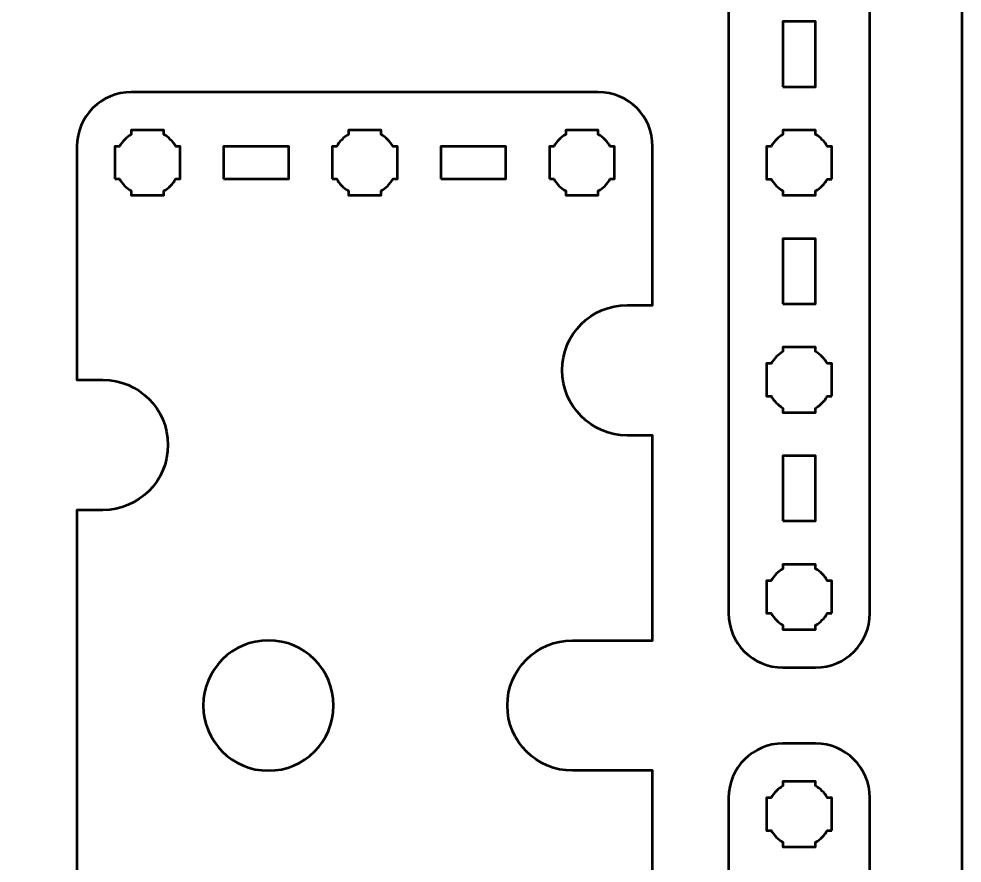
# Model space of a CAD drawing. Header units: centimetres. Extents: x -21 to 0, y -29.7 to 0.
# Drawn here: x -8.69 to 0, y -22.3 to -14.53 of the extents above; entities that cross this region are included whole.
import ezdxf

# ---------------------------------------------------------------- set-up
doc = ezdxf.new("R2010")
doc.units = ezdxf.units.CM
doc.header["$MEASUREMENT"] = 0
doc.layers.add('Layer 1', color=7, linetype='Continuous')

msp = doc.modelspace()

# ---------------------------------------------------------------- linework, layer by layer
at = {"layer": 'Layer 1', "color": 22, "lineweight": 53}
msp.add_open_spline([(-21.00003, -29.19995), (-21.00003, -29.19995), (-21.00003, -0.49992), (-21.00003, -0.49992), (-21.00003, -0.49992), (-21.00003, -0.22295), (-20.77694, 0.00004), (-20.49994, 0.00004), (-20.49994, 0.00004), (-20.49994, 0.00004), (-0.50008, 0.00004), (-0.50008, 0.00004), (-0.50008, 0.00004), (-0.22294, 0.00004), (0.00002, -0.22295), (0.00002, -0.49992), (0.00002, -0.49992), (0.00002, -0.49992), (0.00002, -29.19995), (0.00002, -29.19995), (0.00002, -29.19995), (0.00002, -29.47695), (-0.22294, -29.70004), (-0.50008, -29.70004), (-0.50008, -29.70004), (-0.50008, -29.70004), (-20.49994, -29.70004), (-20.49994, -29.70004), (-20.49994, -29.70004), (-20.77694, -29.70004), (-21.00003, -29.47695), (-21.00003, -29.19995)], degree=3, knots=[0, 0, 0, 0, 0.125, 0.125, 0.125, 0.125, 0.25, 0.25, 0.25, 0.25, 0.375, 0.375, 0.375, 0.375, 0.5, 0.5, 0.5, 0.5, 0.625, 0.625, 0.625, 0.625, 0.75, 0.75, 0.75, 0.75, 0.875, 0.875, 0.875, 0.875, 1, 1, 1, 1], dxfattribs=at)
at = {"layer": 'Layer 1', "color": 114, "lineweight": 53}
for points, knots in [([(-2.15001, -19.99999), (-2.15001, -19.99999), (-2.15001, -11.70009), (-2.15001, -11.70009), (-2.15001, -11.70009), (-2.15001, -11.42309), (-1.92692, -11.19999), (-1.64992, -11.19999), (-1.64992, -11.19999), (-1.64992, -11.19999), (-1.34991, -11.19999), (-1.34991, -11.19999), (-1.34991, -11.19999), (-1.07295, -11.19999), (-0.84999, -11.42309), (-0.84999, -11.70009), (-0.84999, -11.70009), (-0.84999, -11.70009), (-0.84999, -19.99999), (-0.84999, -19.99999), (-0.84999, -19.99999), (-0.84999, -20.27699), (-1.07295, -20.50009), (-1.34991, -20.50009), (-1.34991, -20.50009), (-1.34991, -20.50009), (-1.64992, -20.50009), (-1.64992, -20.50009), (-1.64992, -20.50009), (-1.92692, -20.50009), (-2.15001, -20.27699), (-2.15001, -19.99999)], [0, 0, 0, 0, 0.125, 0.125, 0.125, 0.125, 0.25, 0.25, 0.25, 0.25, 0.375, 0.375, 0.375, 0.375, 0.5, 0.5, 0.5, 0.5, 0.625, 0.625, 0.625, 0.625, 0.75, 0.75, 0.75, 0.75, 0.875, 0.875, 0.875, 0.875, 1, 1, 1, 1]), ([(-8.15002, -27.99995), (-8.15002, -27.99995), (-8.15002, -26.55), (-8.15002, -26.55), (-8.15002, -26.55), (-8.15002, -26.55), (-7.9125, -26.55), (-7.9125, -26.55), (-7.9125, -26.55), (-7.58118, -26.55), (-7.3125, -26.28131), (-7.3125, -25.95), (-7.3125, -25.95), (-7.3125, -25.61869), (-7.58118, -25.35), (-7.9125, -25.35), (-7.9125, -25.35), (-7.9125, -25.35), (-8.15002, -25.35), (-8.15002, -25.35), (-8.15002, -25.35), (-8.15002, -25.35), (-8.15002, -19.05), (-8.15002, -19.05), (-8.15002, -19.05), (-8.15002, -19.05), (-7.9125, -19.05), (-7.9125, -19.05), (-7.9125, -19.05), (-7.58118, -19.05), (-7.3125, -18.78132), (-7.3125, -18.45), (-7.3125, -18.45), (-7.3125, -18.11868), (-7.58118, -17.85), (-7.9125, -17.85), (-7.9125, -17.85), (-7.9125, -17.85), (-8.15002, -17.85), (-8.15002, -17.85), (-8.15002, -17.85), (-8.15002, -17.85), (-8.15002, -15.70005), (-8.15002, -15.70005), (-8.15002, -15.70005), (-8.15002, -15.42305), (-7.92693, -15.19995), (-7.64993, -15.19995), (-7.64993, -15.19995), (-7.64993, -15.19995), (-3.35007, -15.19995), (-3.35007, -15.19995), (-3.35007, -15.19995), (-3.07293, -15.19995), (-2.84997, -15.42305), (-2.84997, -15.70005), (-2.84997, -15.70005), (-2.84997, -15.70005), (-2.84997, -15.84998), (-2.84997, -15.84998), (-2.84997, -15.84998), (-2.84997, -15.84998), (-2.84997, -17.1615), (-2.84997, -17.1615), (-2.84997, -17.1615), (-2.84997, -17.1615), (-3.083, -17.1615), (-3.083, -17.1615), (-3.083, -17.1615), (-3.41432, -17.1615), (-3.683, -17.43018), (-3.683, -17.7615), (-3.683, -17.7615), (-3.683, -18.09282), (-3.41432, -18.3615), (-3.083, -18.3615), (-3.083, -18.3615), (-3.083, -18.3615), (-2.84997, -18.3615), (-2.84997, -18.3615), (-2.84997, -18.3615), (-2.84997, -18.3615), (-2.84997, -20.25), (-2.84997, -20.25), (-2.84997, -20.25), (-2.84997, -20.25), (-3.5875, -20.25), (-3.5875, -20.25), (-3.5875, -20.25), (-3.91882, -20.25), (-4.1875, -20.51868), (-4.1875, -20.85), (-4.1875, -20.85), (-4.1875, -21.18132), (-3.91882, -21.45), (-3.5875, -21.45), (-3.5875, -21.45), (-3.5875, -21.45), (-2.84997, -21.45), (-2.84997, -21.45), (-2.84997, -21.45), (-2.84997, -21.45), (-2.84997, -25.4615), (-2.84997, -25.4615), (-2.84997, -25.4615), (-2.84997, -25.4615), (-3.033, -25.4615), (-3.033, -25.4615), (-3.033, -25.4615), (-3.36432, -25.4615), (-3.633, -25.73019), (-3.633, -26.0615), (-3.633, -26.0615), (-3.633, -26.39281), (-3.36432, -26.6615), (-3.033, -26.6615), (-3.033, -26.6615), (-3.033, -26.6615), (-2.84997, -26.6615), (-2.84997, -26.6615), (-2.84997, -26.6615), (-2.84997, -26.6615), (-2.84997, -27.99995), (-2.84997, -27.99995), (-2.84997, -27.99995), (-2.84997, -28.27695), (-3.07293, -28.50005), (-3.35007, -28.50005), (-3.35007, -28.50005), (-3.35007, -28.50005), (-7.64993, -28.50005), (-7.64993, -28.50005), (-7.64993, -28.50005), (-7.92693, -28.50005), (-8.15002, -28.27695), (-8.15002, -27.99995)], [0, 0, 0, 0, 0.0294118, 0.0294118, 0.0294118, 0.0294118, 0.0588235, 0.0588235, 0.0588235, 0.0588235, 0.0882353, 0.0882353, 0.0882353, 0.0882353, 0.1176471, 0.1176471, 0.1176471, 0.1176471, 0.1470588, 0.1470588, 0.1470588, 0.1470588, 0.1764706, 0.1764706, 0.1764706, 0.1764706, 0.2058824, 0.2058824, 0.2058824, 0.2058824, 0.2352941, 0.2352941, 0.2352941, 0.2352941, 0.2647059, 0.2647059, 0.2647059, 0.2647059, 0.2941176, 0.2941176, 0.2941176, 0.2941176, 0.3235294, 0.3235294, 0.3235294, 0.3235294, 0.3529412, 0.3529412, 0.3529412, 0.3529412, 0.3823529, 0.3823529, 0.3823529, 0.3823529, 0.4117647, 0.4117647, 0.4117647, 0.4117647, 0.4411765, 0.4411765, 0.4411765, 0.4411765, 0.4705882, 0.4705882, 0.4705882, 0.4705882, 0.5, 0.5, 0.5, 0.5, 0.5294118, 0.5294118, 0.5294118, 0.5294118, 0.5588235, 0.5588235, 0.5588235, 0.5588235, 0.5882353, 0.5882353, 0.5882353, 0.5882353, 0.6176471, 0.6176471, 0.6176471, 0.6176471, 0.6470588, 0.6470588, 0.6470588, 0.6470588, 0.6764706, 0.6764706, 0.6764706, 0.6764706, 0.7058824, 0.7058824, 0.7058824, 0.7058824, 0.7352941, 0.7352941, 0.7352941, 0.7352941, 0.7647059, 0.7647059, 0.7647059, 0.7647059, 0.7941176, 0.7941176, 0.7941176, 0.7941176, 0.8235294, 0.8235294, 0.8235294, 0.8235294, 0.8529412, 0.8529412, 0.8529412, 0.8529412, 0.8823529, 0.8823529, 0.8823529, 0.8823529, 0.9117647, 0.9117647, 0.9117647, 0.9117647, 0.9411765, 0.9411765, 0.9411765, 0.9411765, 0.9705882, 0.9705882, 0.9705882, 0.9705882, 1, 1, 1, 1]), ([(-2.15, -27.99996), (-2.15, -27.99996), (-2.15, -21.69999), (-2.15, -21.69999), (-2.15, -21.69999), (-2.15, -21.42302), (-1.92691, -21.20003), (-1.64991, -21.20003), (-1.64991, -21.20003), (-1.64991, -21.20003), (-1.3499, -21.20003), (-1.3499, -21.20003), (-1.3499, -21.20003), (-1.07294, -21.20003), (-0.84998, -21.42302), (-0.84998, -21.69999), (-0.84998, -21.69999), (-0.84998, -21.69999), (-0.84998, -27.99996), (-0.84998, -27.99996), (-0.84998, -27.99996), (-0.84998, -28.27696), (-1.07294, -28.50005), (-1.3499, -28.50005), (-1.3499, -28.50005), (-1.3499, -28.50005), (-1.64991, -28.50005), (-1.64991, -28.50005), (-1.64991, -28.50005), (-1.92691, -28.50005), (-2.15, -28.27696), (-2.15, -27.99996)], [0, 0, 0, 0, 0.125, 0.125, 0.125, 0.125, 0.25, 0.25, 0.25, 0.25, 0.375, 0.375, 0.375, 0.375, 0.5, 0.5, 0.5, 0.5, 0.625, 0.625, 0.625, 0.625, 0.75, 0.75, 0.75, 0.75, 0.875, 0.875, 0.875, 0.875, 1, 1, 1, 1])]:
    msp.add_open_spline(points, degree=3, knots=knots, dxfattribs=at)
at = {"layer": 'Layer 1', "lineweight": 53}
for points, knots in [([(-1.64992, -15.15001), (-1.64992, -15.15001), (-1.64992, -14.55001), (-1.64992, -14.55001), (-1.64992, -14.55001), (-1.64992, -14.55001), (-1.34991, -14.55001), (-1.34991, -14.55001), (-1.34991, -14.55001), (-1.34991, -14.55001), (-1.34991, -15.15001), (-1.34991, -15.15001), (-1.34991, -15.15001), (-1.34991, -15.15001), (-1.64992, -15.15001), (-1.64992, -15.15001)], [0, 0, 0, 0, 0.25, 0.25, 0.25, 0.25, 0.5, 0.5, 0.5, 0.5, 0.75, 0.75, 0.75, 0.75, 1, 1, 1, 1]), ([(-1.19998, -16.00013), (-1.19998, -16.00013), (-1.24009, -16.00013), (-1.24009, -16.00013), (-1.24009, -16.00013), (-1.26641, -16.0456), (-1.30444, -16.08349), (-1.34991, -16.10995), (-1.34991, -16.10995), (-1.34991, -16.10995), (-1.34991, -16.15006), (-1.34991, -16.15006), (-1.34991, -16.15006), (-1.34991, -16.15006), (-1.49999, -16.15006), (-1.49999, -16.15006), (-1.49999, -16.15006), (-1.49999, -16.15006), (-1.64992, -16.15006), (-1.64992, -16.15006), (-1.64992, -16.15006), (-1.64992, -16.15006), (-1.64992, -16.10995), (-1.64992, -16.10995), (-1.64992, -16.10995), (-1.69553, -16.08349), (-1.73345, -16.0456), (-1.75977, -16.00013), (-1.75977, -16.00013), (-1.75977, -16.00013), (-1.79999, -16.00013), (-1.79999, -16.00013), (-1.79999, -16.00013), (-1.79999, -16.00013), (-1.79999, -15.85005), (-1.79999, -15.85005), (-1.79999, -15.85005), (-1.79999, -15.85005), (-1.79999, -15.70013), (-1.79999, -15.70013), (-1.79999, -15.70013), (-1.79999, -15.70013), (-1.75977, -15.70013), (-1.75977, -15.70013), (-1.75977, -15.70013), (-1.73345, -15.65452), (-1.69553, -15.6166), (-1.64992, -15.59028), (-1.64992, -15.59028), (-1.64992, -15.59028), (-1.64992, -15.55006), (-1.64992, -15.55006), (-1.64992, -15.55006), (-1.64992, -15.55006), (-1.49999, -15.55006), (-1.49999, -15.55006), (-1.49999, -15.55006), (-1.49999, -15.55006), (-1.34991, -15.55006), (-1.34991, -15.55006), (-1.34991, -15.55006), (-1.34991, -15.55006), (-1.34991, -15.59028), (-1.34991, -15.59028), (-1.34991, -15.59028), (-1.30444, -15.6166), (-1.26641, -15.65452), (-1.24009, -15.70013), (-1.24009, -15.70013), (-1.24009, -15.70013), (-1.19998, -15.70013), (-1.19998, -15.70013), (-1.19998, -15.70013), (-1.19998, -15.70013), (-1.19998, -15.85005), (-1.19998, -15.85005), (-1.19998, -15.85005), (-1.19998, -15.85005), (-1.19998, -16.00013), (-1.19998, -16.00013)], [0, 0, 0, 0, 0.05, 0.05, 0.05, 0.05, 0.1, 0.1, 0.1, 0.1, 0.15, 0.15, 0.15, 0.15, 0.2, 0.2, 0.2, 0.2, 0.25, 0.25, 0.25, 0.25, 0.3, 0.3, 0.3, 0.3, 0.35, 0.35, 0.35, 0.35, 0.4, 0.4, 0.4, 0.4, 0.45, 0.45, 0.45, 0.45, 0.5, 0.5, 0.5, 0.5, 0.55, 0.55, 0.55, 0.55, 0.6, 0.6, 0.6, 0.6, 0.65, 0.65, 0.65, 0.65, 0.7, 0.7, 0.7, 0.7, 0.75, 0.75, 0.75, 0.75, 0.8, 0.8, 0.8, 0.8, 0.85, 0.85, 0.85, 0.85, 0.9, 0.9, 0.9, 0.9, 0.95, 0.95, 0.95, 0.95, 1, 1, 1, 1]), ([(-1.64992, -17.15008), (-1.64992, -17.15008), (-1.64992, -16.55007), (-1.64992, -16.55007), (-1.64992, -16.55007), (-1.64992, -16.55007), (-1.34991, -16.55007), (-1.34991, -16.55007), (-1.34991, -16.55007), (-1.34991, -16.55007), (-1.34991, -17.15008), (-1.34991, -17.15008), (-1.34991, -17.15008), (-1.34991, -17.15008), (-1.64992, -17.15008), (-1.64992, -17.15008)], [0, 0, 0, 0, 0.25, 0.25, 0.25, 0.25, 0.5, 0.5, 0.5, 0.5, 0.75, 0.75, 0.75, 0.75, 1, 1, 1, 1]), ([(-1.19998, -18.00006), (-1.19998, -18.00006), (-1.24009, -18.00006), (-1.24009, -18.00006), (-1.24009, -18.00006), (-1.26641, -18.04553), (-1.30444, -18.08356), (-1.34991, -18.10988), (-1.34991, -18.10988), (-1.34991, -18.10988), (-1.34991, -18.14999), (-1.34991, -18.14999), (-1.34991, -18.14999), (-1.34991, -18.14999), (-1.49999, -18.14999), (-1.49999, -18.14999), (-1.49999, -18.14999), (-1.49999, -18.14999), (-1.64992, -18.14999), (-1.64992, -18.14999), (-1.64992, -18.14999), (-1.64992, -18.14999), (-1.64992, -18.10988), (-1.64992, -18.10988), (-1.64992, -18.10988), (-1.69553, -18.08356), (-1.73345, -18.04553), (-1.75977, -18.00006), (-1.75977, -18.00006), (-1.75977, -18.00006), (-1.79999, -18.00006), (-1.79999, -18.00006), (-1.79999, -18.00006), (-1.79999, -18.00006), (-1.79999, -17.84999), (-1.79999, -17.84999), (-1.79999, -17.84999), (-1.79999, -17.84999), (-1.79999, -17.70006), (-1.79999, -17.70006), (-1.79999, -17.70006), (-1.79999, -17.70006), (-1.75977, -17.70006), (-1.75977, -17.70006), (-1.75977, -17.70006), (-1.73345, -17.65458), (-1.69553, -17.61655), (-1.64992, -17.59024), (-1.64992, -17.59024), (-1.64992, -17.59024), (-1.64992, -17.54998), (-1.64992, -17.54998), (-1.64992, -17.54998), (-1.64992, -17.54998), (-1.49999, -17.54998), (-1.49999, -17.54998), (-1.49999, -17.54998), (-1.49999, -17.54998), (-1.34991, -17.54998), (-1.34991, -17.54998), (-1.34991, -17.54998), (-1.34991, -17.54998), (-1.34991, -17.59024), (-1.34991, -17.59024), (-1.34991, -17.59024), (-1.30444, -17.61655), (-1.26641, -17.65458), (-1.24009, -17.70006), (-1.24009, -17.70006), (-1.24009, -17.70006), (-1.19998, -17.70006), (-1.19998, -17.70006), (-1.19998, -17.70006), (-1.19998, -17.70006), (-1.19998, -17.84999), (-1.19998, -17.84999), (-1.19998, -17.84999), (-1.19998, -17.84999), (-1.19998, -18.00006), (-1.19998, -18.00006)], [0, 0, 0, 0, 0.05, 0.05, 0.05, 0.05, 0.1, 0.1, 0.1, 0.1, 0.15, 0.15, 0.15, 0.15, 0.2, 0.2, 0.2, 0.2, 0.25, 0.25, 0.25, 0.25, 0.3, 0.3, 0.3, 0.3, 0.35, 0.35, 0.35, 0.35, 0.4, 0.4, 0.4, 0.4, 0.45, 0.45, 0.45, 0.45, 0.5, 0.5, 0.5, 0.5, 0.55, 0.55, 0.55, 0.55, 0.6, 0.6, 0.6, 0.6, 0.65, 0.65, 0.65, 0.65, 0.7, 0.7, 0.7, 0.7, 0.75, 0.75, 0.75, 0.75, 0.8, 0.8, 0.8, 0.8, 0.85, 0.85, 0.85, 0.85, 0.9, 0.9, 0.9, 0.9, 0.95, 0.95, 0.95, 0.95, 1, 1, 1, 1]), ([(-1.64992, -19.15004), (-1.64992, -19.15004), (-1.64992, -18.55004), (-1.64992, -18.55004), (-1.64992, -18.55004), (-1.64992, -18.55004), (-1.34991, -18.55004), (-1.34991, -18.55004), (-1.34991, -18.55004), (-1.34991, -18.55004), (-1.34991, -19.15004), (-1.34991, -19.15004), (-1.34991, -19.15004), (-1.34991, -19.15004), (-1.64992, -19.15004), (-1.64992, -19.15004)], [0, 0, 0, 0, 0.25, 0.25, 0.25, 0.25, 0.5, 0.5, 0.5, 0.5, 0.75, 0.75, 0.75, 0.75, 1, 1, 1, 1]), ([(-1.19998, -19.99999), (-1.19998, -19.99999), (-1.24009, -19.99999), (-1.24009, -19.99999), (-1.24009, -19.99999), (-1.26641, -20.0456), (-1.30444, -20.08353), (-1.34991, -20.10985), (-1.34991, -20.10985), (-1.34991, -20.10985), (-1.34991, -20.15006), (-1.34991, -20.15006), (-1.34991, -20.15006), (-1.34991, -20.15006), (-1.49999, -20.15006), (-1.49999, -20.15006), (-1.49999, -20.15006), (-1.49999, -20.15006), (-1.64992, -20.15006), (-1.64992, -20.15006), (-1.64992, -20.15006), (-1.64992, -20.15006), (-1.64992, -20.10985), (-1.64992, -20.10985), (-1.64992, -20.10985), (-1.69553, -20.08353), (-1.73345, -20.0456), (-1.75977, -19.99999), (-1.75977, -19.99999), (-1.75977, -19.99999), (-1.79999, -19.99999), (-1.79999, -19.99999), (-1.79999, -19.99999), (-1.79999, -19.99999), (-1.79999, -19.85006), (-1.79999, -19.85006), (-1.79999, -19.85006), (-1.79999, -19.85006), (-1.79999, -19.69999), (-1.79999, -19.69999), (-1.79999, -19.69999), (-1.79999, -19.69999), (-1.75977, -19.69999), (-1.75977, -19.69999), (-1.75977, -19.69999), (-1.73345, -19.65452), (-1.69553, -19.61649), (-1.64992, -19.59017), (-1.64992, -19.59017), (-1.64992, -19.59017), (-1.64992, -19.55006), (-1.64992, -19.55006), (-1.64992, -19.55006), (-1.64992, -19.55006), (-1.49999, -19.55006), (-1.49999, -19.55006), (-1.49999, -19.55006), (-1.49999, -19.55006), (-1.34991, -19.55006), (-1.34991, -19.55006), (-1.34991, -19.55006), (-1.34991, -19.55006), (-1.34991, -19.59017), (-1.34991, -19.59017), (-1.34991, -19.59017), (-1.30444, -19.61649), (-1.26641, -19.65452), (-1.24009, -19.69999), (-1.24009, -19.69999), (-1.24009, -19.69999), (-1.19998, -19.69999), (-1.19998, -19.69999), (-1.19998, -19.69999), (-1.19998, -19.69999), (-1.19998, -19.85006), (-1.19998, -19.85006), (-1.19998, -19.85006), (-1.19998, -19.85006), (-1.19998, -19.99999), (-1.19998, -19.99999)], [0, 0, 0, 0, 0.05, 0.05, 0.05, 0.05, 0.1, 0.1, 0.1, 0.1, 0.15, 0.15, 0.15, 0.15, 0.2, 0.2, 0.2, 0.2, 0.25, 0.25, 0.25, 0.25, 0.3, 0.3, 0.3, 0.3, 0.35, 0.35, 0.35, 0.35, 0.4, 0.4, 0.4, 0.4, 0.45, 0.45, 0.45, 0.45, 0.5, 0.5, 0.5, 0.5, 0.55, 0.55, 0.55, 0.55, 0.6, 0.6, 0.6, 0.6, 0.65, 0.65, 0.65, 0.65, 0.7, 0.7, 0.7, 0.7, 0.75, 0.75, 0.75, 0.75, 0.8, 0.8, 0.8, 0.8, 0.85, 0.85, 0.85, 0.85, 0.9, 0.9, 0.9, 0.9, 0.95, 0.95, 0.95, 0.95, 1, 1, 1, 1]), ([(-1.19997, -21.99999), (-1.19997, -21.99999), (-1.24008, -21.99999), (-1.24008, -21.99999), (-1.24008, -21.99999), (-1.2664, -22.04561), (-1.30443, -22.08349), (-1.3499, -22.10981), (-1.3499, -22.10981), (-1.3499, -22.10981), (-1.3499, -22.15006), (-1.3499, -22.15006), (-1.3499, -22.15006), (-1.3499, -22.15006), (-1.49998, -22.15006), (-1.49998, -22.15006), (-1.49998, -22.15006), (-1.49998, -22.15006), (-1.64991, -22.15006), (-1.64991, -22.15006), (-1.64991, -22.15006), (-1.64991, -22.15006), (-1.64991, -22.10981), (-1.64991, -22.10981), (-1.64991, -22.10981), (-1.69552, -22.08349), (-1.73344, -22.04561), (-1.75976, -21.99999), (-1.75976, -21.99999), (-1.75976, -21.99999), (-1.79998, -21.99999), (-1.79998, -21.99999), (-1.79998, -21.99999), (-1.79998, -21.99999), (-1.79998, -21.85006), (-1.79998, -21.85006), (-1.79998, -21.85006), (-1.79998, -21.85006), (-1.79998, -21.69999), (-1.79998, -21.69999), (-1.79998, -21.69999), (-1.79998, -21.69999), (-1.75976, -21.69999), (-1.75976, -21.69999), (-1.75976, -21.69999), (-1.73344, -21.65452), (-1.69552, -21.61649), (-1.64991, -21.59017), (-1.64991, -21.59017), (-1.64991, -21.59017), (-1.64991, -21.55006), (-1.64991, -21.55006), (-1.64991, -21.55006), (-1.64991, -21.55006), (-1.49998, -21.55006), (-1.49998, -21.55006), (-1.49998, -21.55006), (-1.49998, -21.55006), (-1.3499, -21.55006), (-1.3499, -21.55006), (-1.3499, -21.55006), (-1.3499, -21.55006), (-1.3499, -21.59017), (-1.3499, -21.59017), (-1.3499, -21.59017), (-1.30443, -21.61649), (-1.2664, -21.65452), (-1.24008, -21.69999), (-1.24008, -21.69999), (-1.24008, -21.69999), (-1.19997, -21.69999), (-1.19997, -21.69999), (-1.19997, -21.69999), (-1.19997, -21.69999), (-1.19997, -21.85006), (-1.19997, -21.85006), (-1.19997, -21.85006), (-1.19997, -21.85006), (-1.19997, -21.99999), (-1.19997, -21.99999)], [0, 0, 0, 0, 0.05, 0.05, 0.05, 0.05, 0.1, 0.1, 0.1, 0.1, 0.15, 0.15, 0.15, 0.15, 0.2, 0.2, 0.2, 0.2, 0.25, 0.25, 0.25, 0.25, 0.3, 0.3, 0.3, 0.3, 0.35, 0.35, 0.35, 0.35, 0.4, 0.4, 0.4, 0.4, 0.45, 0.45, 0.45, 0.45, 0.5, 0.5, 0.5, 0.5, 0.55, 0.55, 0.55, 0.55, 0.6, 0.6, 0.6, 0.6, 0.65, 0.65, 0.65, 0.65, 0.7, 0.7, 0.7, 0.7, 0.75, 0.75, 0.75, 0.75, 0.8, 0.8, 0.8, 0.8, 0.85, 0.85, 0.85, 0.85, 0.9, 0.9, 0.9, 0.9, 0.95, 0.95, 0.95, 0.95, 1, 1, 1, 1])]:
    msp.add_open_spline(points, degree=3, knots=knots, dxfattribs=at)
at = {"layer": 'Layer 1', "color": 250, "lineweight": 53}
for points, knots in [([(-7.79998, -16.00005), (-7.79998, -16.00005), (-7.79998, -15.85153), (-7.79998, -15.85153), (-7.79998, -15.85153), (-7.79998, -15.85153), (-7.8, -15.84998), (-7.8, -15.84998), (-7.8, -15.84998), (-7.8, -15.84998), (-7.79998, -15.84843), (-7.79998, -15.84843), (-7.79998, -15.84843), (-7.79998, -15.84843), (-7.79998, -15.70005), (-7.79998, -15.70005), (-7.79998, -15.70005), (-7.79998, -15.70005), (-7.75988, -15.70005), (-7.75988, -15.70005), (-7.75988, -15.70005), (-7.73353, -15.65449), (-7.69554, -15.6165), (-7.64998, -15.59014), (-7.64998, -15.59014), (-7.64998, -15.59014), (-7.64998, -15.55005), (-7.64998, -15.55005), (-7.64998, -15.55005), (-7.64998, -15.55005), (-7.5063, -15.55005), (-7.5063, -15.55005), (-7.5063, -15.55005), (-7.5063, -15.55005), (-7.49999, -15.54998), (-7.49999, -15.54998), (-7.49999, -15.54998), (-7.49999, -15.54998), (-7.49368, -15.55005), (-7.49368, -15.55005), (-7.49368, -15.55005), (-7.49368, -15.55005), (-7.34998, -15.55005), (-7.34998, -15.55005), (-7.34998, -15.55005), (-7.34998, -15.55005), (-7.34998, -15.59013), (-7.34998, -15.59013), (-7.34998, -15.59013), (-7.30441, -15.61649), (-7.26643, -15.65448), (-7.24009, -15.70005), (-7.24009, -15.70005), (-7.24009, -15.70005), (-7.19997, -15.70005), (-7.19997, -15.70005), (-7.19997, -15.70005), (-7.19997, -15.70005), (-7.19997, -16.00005), (-7.19997, -16.00005), (-7.19997, -16.00005), (-7.19997, -16.00005), (-7.24014, -16.00005), (-7.24014, -16.00005), (-7.24014, -16.00005), (-7.26648, -16.04558), (-7.30445, -16.08353), (-7.34998, -16.10986), (-7.34998, -16.10986), (-7.34998, -16.10986), (-7.34998, -16.15006), (-7.34998, -16.15006), (-7.34998, -16.15006), (-7.34998, -16.15006), (-7.64998, -16.15006), (-7.64998, -16.15006), (-7.64998, -16.15006), (-7.64998, -16.15006), (-7.64998, -16.10985), (-7.64998, -16.10985), (-7.64998, -16.10985), (-7.69551, -16.08352), (-7.73348, -16.04558), (-7.75983, -16.00005), (-7.75983, -16.00005), (-7.75983, -16.00005), (-7.79998, -16.00005), (-7.79998, -16.00005)], [0, 0, 0, 0, 0.0454545, 0.0454545, 0.0454545, 0.0454545, 0.0909091, 0.0909091, 0.0909091, 0.0909091, 0.1363636, 0.1363636, 0.1363636, 0.1363636, 0.1818182, 0.1818182, 0.1818182, 0.1818182, 0.2272727, 0.2272727, 0.2272727, 0.2272727, 0.2727273, 0.2727273, 0.2727273, 0.2727273, 0.3181818, 0.3181818, 0.3181818, 0.3181818, 0.3636364, 0.3636364, 0.3636364, 0.3636364, 0.4090909, 0.4090909, 0.4090909, 0.4090909, 0.4545455, 0.4545455, 0.4545455, 0.4545455, 0.5, 0.5, 0.5, 0.5, 0.5454545, 0.5454545, 0.5454545, 0.5454545, 0.5909091, 0.5909091, 0.5909091, 0.5909091, 0.6363636, 0.6363636, 0.6363636, 0.6363636, 0.6818182, 0.6818182, 0.6818182, 0.6818182, 0.7272727, 0.7272727, 0.7272727, 0.7272727, 0.7727273, 0.7727273, 0.7727273, 0.7727273, 0.8181818, 0.8181818, 0.8181818, 0.8181818, 0.8636364, 0.8636364, 0.8636364, 0.8636364, 0.9090909, 0.9090909, 0.9090909, 0.9090909, 0.9545455, 0.9545455, 0.9545455, 0.9545455, 1, 1, 1, 1]), ([(-5.79998, -16.00005), (-5.79998, -16.00005), (-5.79998, -15.85153), (-5.79998, -15.85153), (-5.79998, -15.85153), (-5.79998, -15.85153), (-5.8, -15.84998), (-5.8, -15.84998), (-5.8, -15.84998), (-5.8, -15.84998), (-5.79998, -15.84843), (-5.79998, -15.84843), (-5.79998, -15.84843), (-5.79998, -15.84843), (-5.79998, -15.70005), (-5.79998, -15.70005), (-5.79998, -15.70005), (-5.79998, -15.70005), (-5.75988, -15.70005), (-5.75988, -15.70005), (-5.75988, -15.70005), (-5.73353, -15.65449), (-5.69554, -15.6165), (-5.64998, -15.59014), (-5.64998, -15.59014), (-5.64998, -15.59014), (-5.64998, -15.55005), (-5.64998, -15.55005), (-5.64998, -15.55005), (-5.64998, -15.55005), (-5.5063, -15.55005), (-5.5063, -15.55005), (-5.5063, -15.55005), (-5.5063, -15.55005), (-5.49999, -15.54998), (-5.49999, -15.54998), (-5.49999, -15.54998), (-5.49999, -15.54998), (-5.49368, -15.55005), (-5.49368, -15.55005), (-5.49368, -15.55005), (-5.49368, -15.55005), (-5.34998, -15.55005), (-5.34998, -15.55005), (-5.34998, -15.55005), (-5.34998, -15.55005), (-5.34998, -15.59013), (-5.34998, -15.59013), (-5.34998, -15.59013), (-5.30441, -15.61649), (-5.26643, -15.65448), (-5.24009, -15.70005), (-5.24009, -15.70005), (-5.24009, -15.70005), (-5.19997, -15.70005), (-5.19997, -15.70005), (-5.19997, -15.70005), (-5.19997, -15.70005), (-5.19997, -16.00005), (-5.19997, -16.00005), (-5.19997, -16.00005), (-5.19997, -16.00005), (-5.24014, -16.00005), (-5.24014, -16.00005), (-5.24014, -16.00005), (-5.26648, -16.04558), (-5.30445, -16.08353), (-5.34998, -16.10986), (-5.34998, -16.10986), (-5.34998, -16.10986), (-5.34998, -16.15006), (-5.34998, -16.15006), (-5.34998, -16.15006), (-5.34998, -16.15006), (-5.64998, -16.15006), (-5.64998, -16.15006), (-5.64998, -16.15006), (-5.64998, -16.15006), (-5.64998, -16.10985), (-5.64998, -16.10985), (-5.64998, -16.10985), (-5.69551, -16.08352), (-5.73348, -16.04558), (-5.75983, -16.00005), (-5.75983, -16.00005), (-5.75983, -16.00005), (-5.79998, -16.00005), (-5.79998, -16.00005)], [0, 0, 0, 0, 0.0454545, 0.0454545, 0.0454545, 0.0454545, 0.0909091, 0.0909091, 0.0909091, 0.0909091, 0.1363636, 0.1363636, 0.1363636, 0.1363636, 0.1818182, 0.1818182, 0.1818182, 0.1818182, 0.2272727, 0.2272727, 0.2272727, 0.2272727, 0.2727273, 0.2727273, 0.2727273, 0.2727273, 0.3181818, 0.3181818, 0.3181818, 0.3181818, 0.3636364, 0.3636364, 0.3636364, 0.3636364, 0.4090909, 0.4090909, 0.4090909, 0.4090909, 0.4545455, 0.4545455, 0.4545455, 0.4545455, 0.5, 0.5, 0.5, 0.5, 0.5454545, 0.5454545, 0.5454545, 0.5454545, 0.5909091, 0.5909091, 0.5909091, 0.5909091, 0.6363636, 0.6363636, 0.6363636, 0.6363636, 0.6818182, 0.6818182, 0.6818182, 0.6818182, 0.7272727, 0.7272727, 0.7272727, 0.7272727, 0.7727273, 0.7727273, 0.7727273, 0.7727273, 0.8181818, 0.8181818, 0.8181818, 0.8181818, 0.8636364, 0.8636364, 0.8636364, 0.8636364, 0.9090909, 0.9090909, 0.9090909, 0.9090909, 0.9545455, 0.9545455, 0.9545455, 0.9545455, 1, 1, 1, 1]), ([(-3.79998, -16.00005), (-3.79998, -16.00005), (-3.79998, -15.85153), (-3.79998, -15.85153), (-3.79998, -15.85153), (-3.79998, -15.85153), (-3.8, -15.84998), (-3.8, -15.84998), (-3.8, -15.84998), (-3.8, -15.84998), (-3.79998, -15.84843), (-3.79998, -15.84843), (-3.79998, -15.84843), (-3.79998, -15.84843), (-3.79998, -15.70005), (-3.79998, -15.70005), (-3.79998, -15.70005), (-3.79998, -15.70005), (-3.75988, -15.70005), (-3.75988, -15.70005), (-3.75988, -15.70005), (-3.73353, -15.65449), (-3.69554, -15.6165), (-3.64998, -15.59014), (-3.64998, -15.59014), (-3.64998, -15.59014), (-3.64998, -15.55005), (-3.64998, -15.55005), (-3.64998, -15.55005), (-3.64998, -15.55005), (-3.5063, -15.55005), (-3.5063, -15.55005), (-3.5063, -15.55005), (-3.5063, -15.55005), (-3.49999, -15.54998), (-3.49999, -15.54998), (-3.49999, -15.54998), (-3.49999, -15.54998), (-3.49368, -15.55005), (-3.49368, -15.55005), (-3.49368, -15.55005), (-3.49368, -15.55005), (-3.34998, -15.55005), (-3.34998, -15.55005), (-3.34998, -15.55005), (-3.34998, -15.55005), (-3.34998, -15.59013), (-3.34998, -15.59013), (-3.34998, -15.59013), (-3.30441, -15.61649), (-3.26643, -15.65448), (-3.24009, -15.70005), (-3.24009, -15.70005), (-3.24009, -15.70005), (-3.19997, -15.70005), (-3.19997, -15.70005), (-3.19997, -15.70005), (-3.19997, -15.70005), (-3.19997, -16.00005), (-3.19997, -16.00005), (-3.19997, -16.00005), (-3.19997, -16.00005), (-3.24014, -16.00005), (-3.24014, -16.00005), (-3.24014, -16.00005), (-3.26648, -16.04558), (-3.30445, -16.08353), (-3.34998, -16.10986), (-3.34998, -16.10986), (-3.34998, -16.10986), (-3.34998, -16.15006), (-3.34998, -16.15006), (-3.34998, -16.15006), (-3.34998, -16.15006), (-3.64998, -16.15006), (-3.64998, -16.15006), (-3.64998, -16.15006), (-3.64998, -16.15006), (-3.64998, -16.10985), (-3.64998, -16.10985), (-3.64998, -16.10985), (-3.69551, -16.08352), (-3.73348, -16.04558), (-3.75983, -16.00005), (-3.75983, -16.00005), (-3.75983, -16.00005), (-3.79998, -16.00005), (-3.79998, -16.00005)], [0, 0, 0, 0, 0.0454545, 0.0454545, 0.0454545, 0.0454545, 0.0909091, 0.0909091, 0.0909091, 0.0909091, 0.1363636, 0.1363636, 0.1363636, 0.1363636, 0.1818182, 0.1818182, 0.1818182, 0.1818182, 0.2272727, 0.2272727, 0.2272727, 0.2272727, 0.2727273, 0.2727273, 0.2727273, 0.2727273, 0.3181818, 0.3181818, 0.3181818, 0.3181818, 0.3636364, 0.3636364, 0.3636364, 0.3636364, 0.4090909, 0.4090909, 0.4090909, 0.4090909, 0.4545455, 0.4545455, 0.4545455, 0.4545455, 0.5, 0.5, 0.5, 0.5, 0.5454545, 0.5454545, 0.5454545, 0.5454545, 0.5909091, 0.5909091, 0.5909091, 0.5909091, 0.6363636, 0.6363636, 0.6363636, 0.6363636, 0.6818182, 0.6818182, 0.6818182, 0.6818182, 0.7272727, 0.7272727, 0.7272727, 0.7272727, 0.7727273, 0.7727273, 0.7727273, 0.7727273, 0.8181818, 0.8181818, 0.8181818, 0.8181818, 0.8636364, 0.8636364, 0.8636364, 0.8636364, 0.9090909, 0.9090909, 0.9090909, 0.9090909, 0.9545455, 0.9545455, 0.9545455, 0.9545455, 1, 1, 1, 1]), ([(-6.79998, -16.00005), (-6.79998, -16.00005), (-6.79998, -15.70005), (-6.79998, -15.70005), (-6.79998, -15.70005), (-6.79998, -15.70005), (-6.19997, -15.70005), (-6.19997, -15.70005), (-6.19997, -15.70005), (-6.19997, -15.70005), (-6.19997, -16.00005), (-6.19997, -16.00005), (-6.19997, -16.00005), (-6.19997, -16.00005), (-6.79998, -16.00005), (-6.79998, -16.00005)], [0, 0, 0, 0, 0.25, 0.25, 0.25, 0.25, 0.5, 0.5, 0.5, 0.5, 0.75, 0.75, 0.75, 0.75, 1, 1, 1, 1]), ([(-4.80001, -16.00005), (-4.80001, -16.00005), (-4.80001, -15.70005), (-4.80001, -15.70005), (-4.80001, -15.70005), (-4.80001, -15.70005), (-4.20001, -15.70005), (-4.20001, -15.70005), (-4.20001, -15.70005), (-4.20001, -15.70005), (-4.20001, -16.00005), (-4.20001, -16.00005), (-4.20001, -16.00005), (-4.20001, -16.00005), (-4.80001, -16.00005), (-4.80001, -16.00005)], [0, 0, 0, 0, 0.25, 0.25, 0.25, 0.25, 0.5, 0.5, 0.5, 0.5, 0.75, 0.75, 0.75, 0.75, 1, 1, 1, 1]), ([(-6.3875, -20.25), (-6.05618, -20.25), (-5.7875, -20.51868), (-5.7875, -20.85), (-5.7875, -20.85), (-5.7875, -21.18132), (-6.05618, -21.45), (-6.3875, -21.45), (-6.3875, -21.45), (-6.71882, -21.45), (-6.9875, -21.18132), (-6.9875, -20.85), (-6.9875, -20.85), (-6.9875, -20.51868), (-6.71882, -20.25), (-6.3875, -20.25)], [0, 0, 0, 0, 0.25, 0.25, 0.25, 0.25, 0.5, 0.5, 0.5, 0.5, 0.75, 0.75, 0.75, 0.75, 1, 1, 1, 1])]:
    msp.add_open_spline(points, degree=3, knots=knots, dxfattribs=at)

doc.saveas('drawing.dxf')
